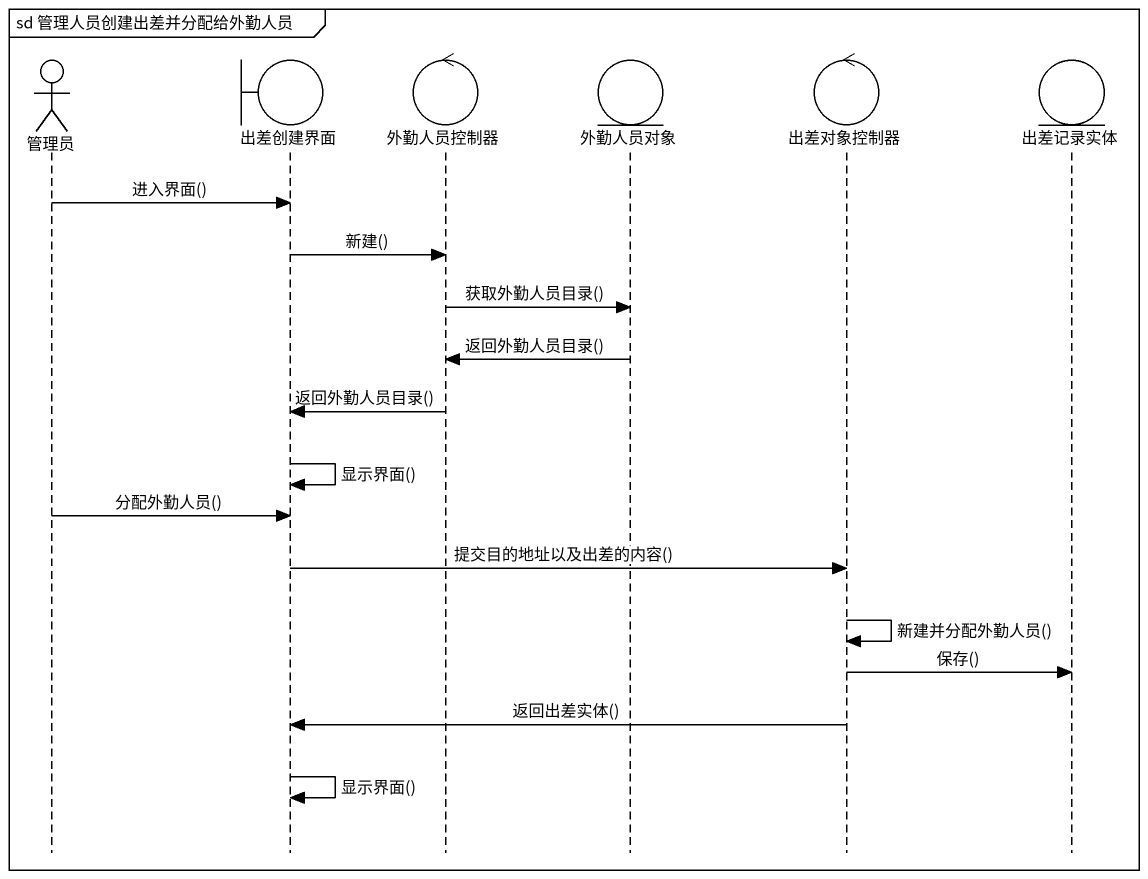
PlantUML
@startuml
mainframe sd 管理人员创建出差并分配给外勤人员
hide footbox
actor 管理员
boundary 出差创建界面
control 外勤人员控制器
entity 外勤人员对象
control 出差对象控制器
entity 出差记录实体

管理员 -> 出差创建界面 : 进入界面()
出差创建界面 -> 外勤人员控制器 : 新建()
外勤人员控制器 -> 外勤人员对象 : 获取外勤人员目录()
外勤人员对象 -> 外勤人员控制器 : 返回外勤人员目录()
外勤人员控制器 -> 出差创建界面 : 返回外勤人员目录()
出差创建界面 -> 出差创建界面 : 显示界面()
管理员 -> 出差创建界面 : 分配外勤人员()
出差创建界面 -> 出差对象控制器 : 提交目的地址以及出差的内容()
出差对象控制器 -> 出差对象控制器 : 新建并分配外勤人员()
出差对象控制器 -> 出差记录实体 : 保存()
出差对象控制器 -> 出差创建界面 : 返回出差实体()
出差创建界面 -> 出差创建界面 : 显示界面()
@enduml
